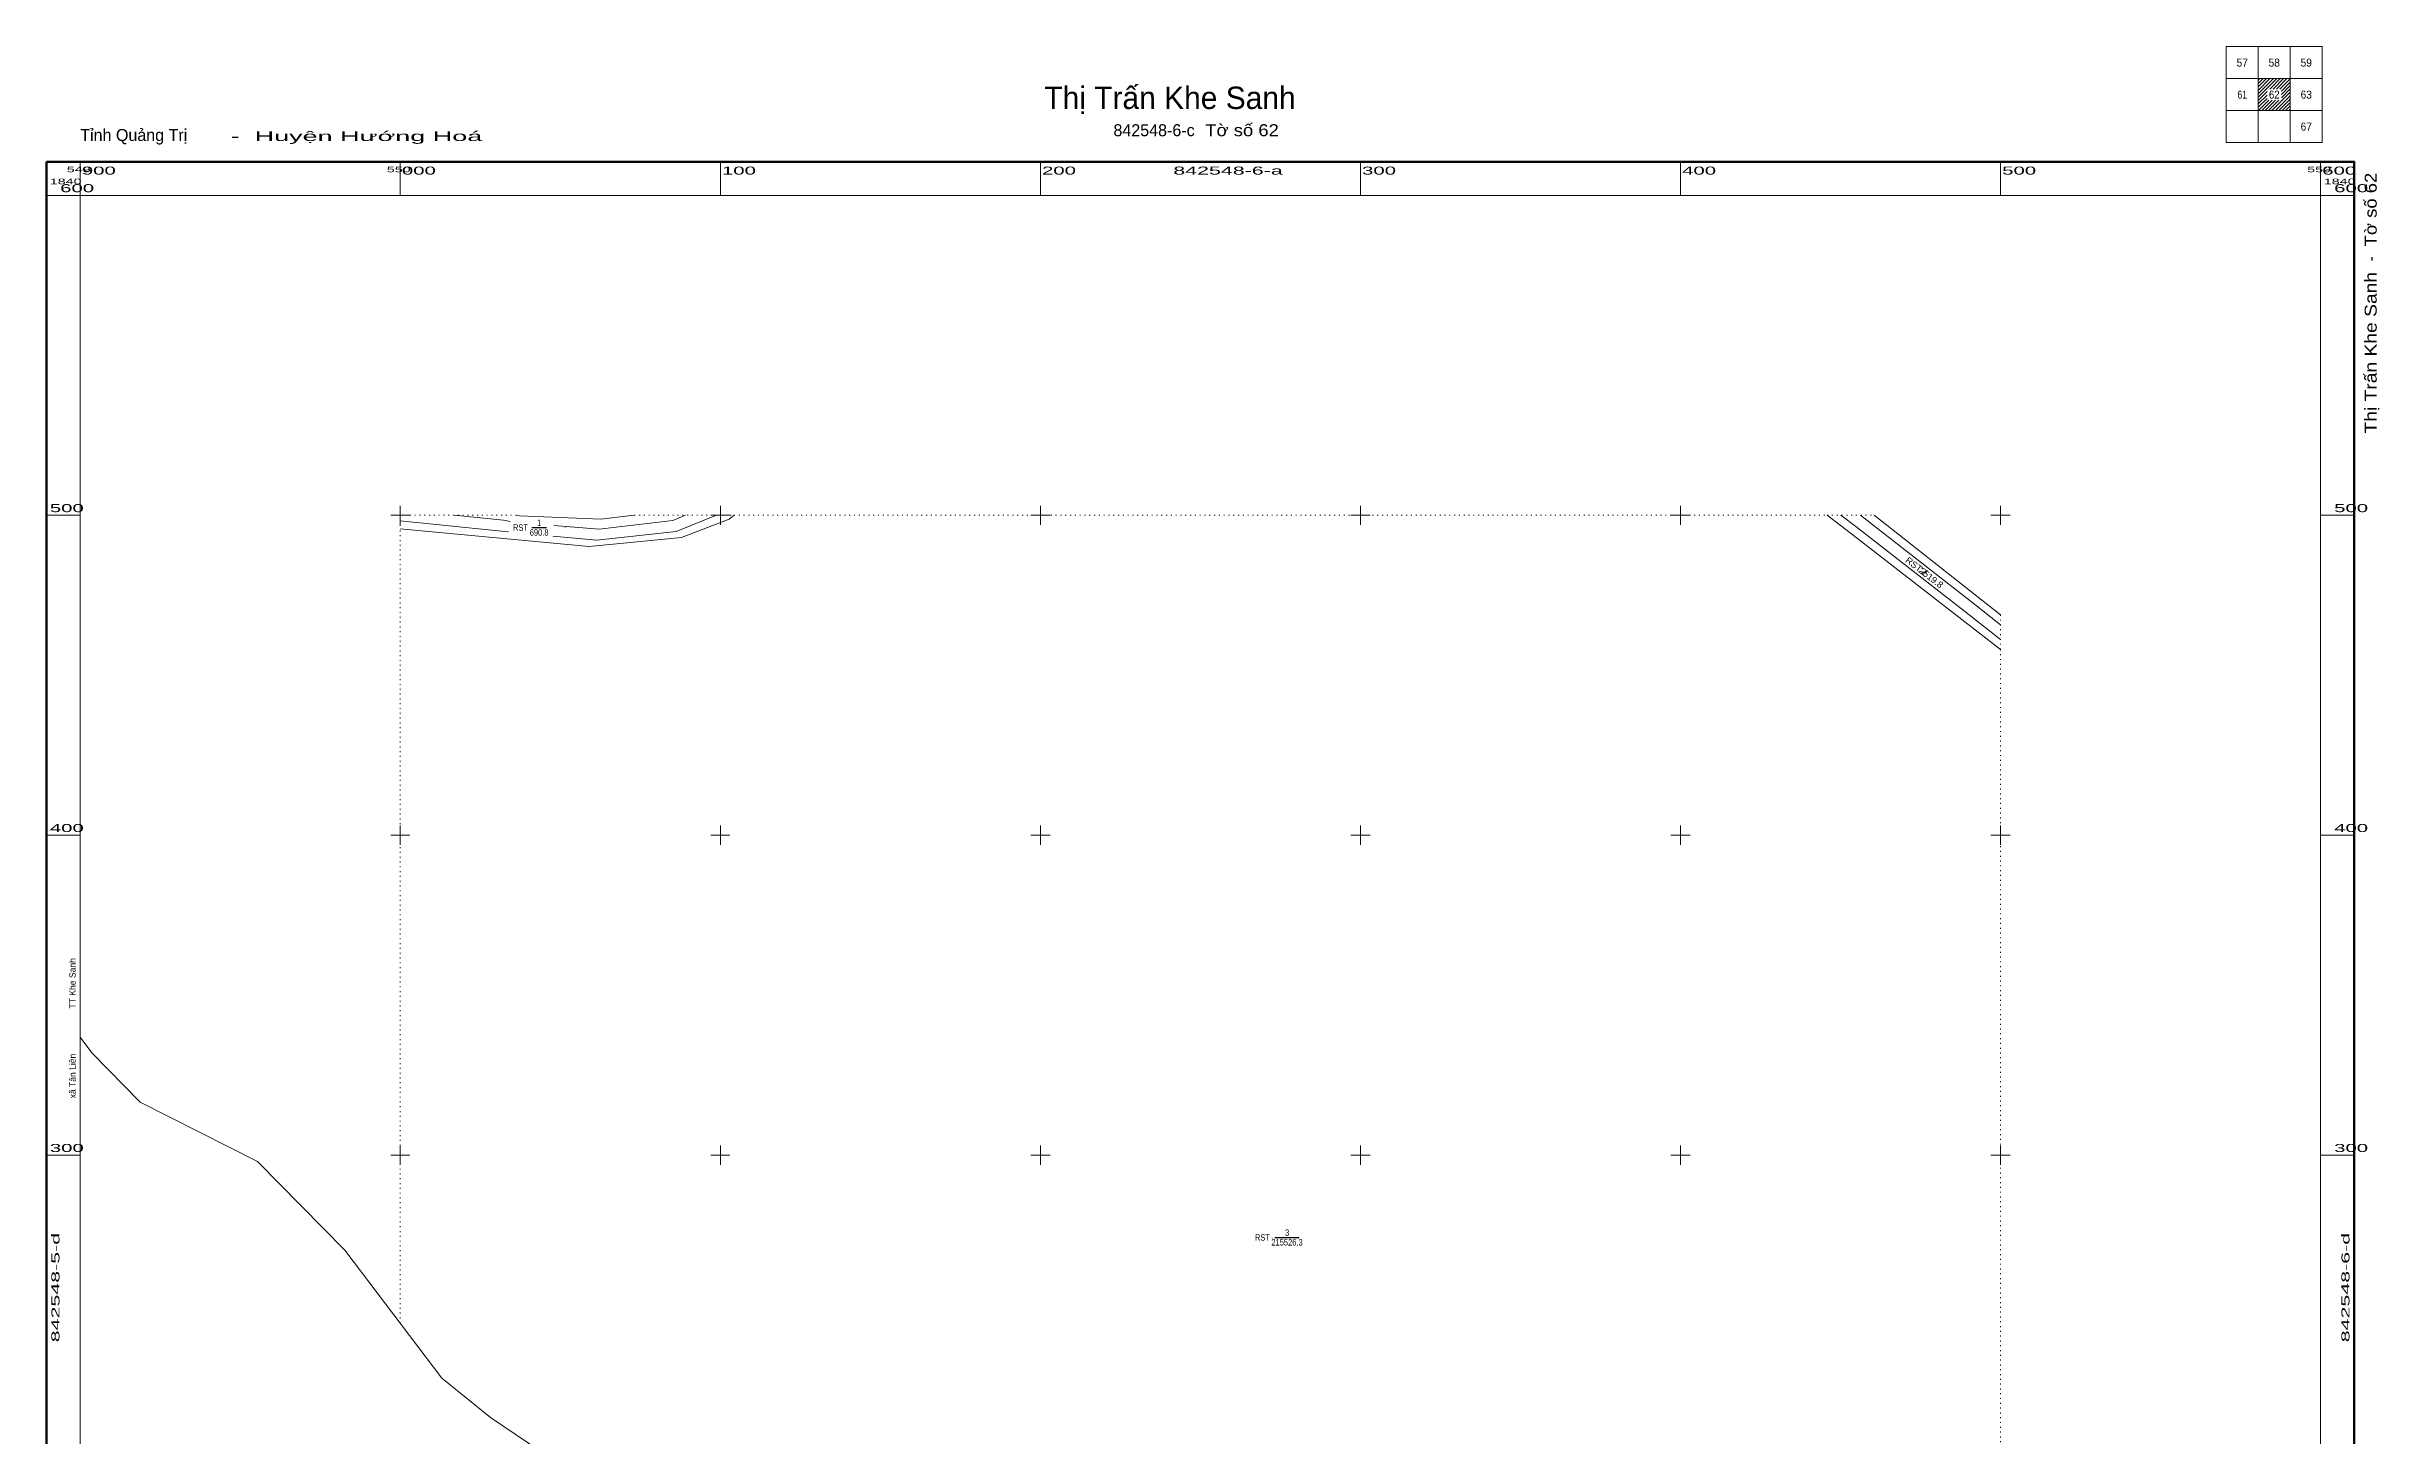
# Model space of a CAD drawing. Header units: metres. Extents: x 549890 to 550618, y 1839759 to 1840646.
# Drawn here: x 549890 to 550618, y 1840212 to 1840646 of the extents above; entities that cross this region are included whole.
import ezdxf
from ezdxf.enums import TextEntityAlignment as Align

# ---------------------------------------------------------------- set-up
doc = ezdxf.new("R2010")
doc.units = ezdxf.units.M
doc.linetypes.add('DOTTED', pattern=[1.5, 0.3, -1.2])
for name, color, linetype, lineweight in [('13', 7, 'Continuous', 25), ('22', 7, 'Continuous', 13), ('23', 7, 'Continuous', 13), ('24', 7, 'DOTTED', 13), ('46', 7, 'Continuous', 13), ('63', 7, 'Continuous', 13)]:
    doc.layers.add(name, color=color, linetype=linetype, lineweight=lineweight)
doc.layers.add('15', color=7, linetype='Continuous')
doc.layers.add('28', color=7, linetype='Continuous')

msp = doc.modelspace()

# ---------------------------------------------------------------- linework, layer by layer
at = {"layer": '13'}
for p, q in [((550041.1, 1840496.16), (550045.64, 1840496.16)), ((550273.28, 1840274.27), (550280.85, 1840274.27))]:
    msp.add_line(p, q, dxfattribs=at)
at = {"layer": '22'}
for p, q in [((550000, 1840498.31), (550031.62, 1840495.08)), ((550032.21, 1840498.5), (550016.81, 1840500)), ((550034.32, 1840498.1), (550032.21, 1840498.5)), ((550031.62, 1840495.08), (550033.82, 1840494.81))]:
    msp.add_line(p, q, dxfattribs=at)
for points in [[(550047.62, 1840493.52), (550061.39, 1840492.27), (550086.21, 1840494.94), (550098.78, 1840500)], [(550089.14, 1840500), (550085.17, 1840498.43), (550062.16, 1840495.69), (550047.93, 1840496.81)], [(550450.12, 1840500), (550454.75, 1840496.47), (550488.71, 1840470), (550500, 1840461.23)], [(550456.24, 1840500), (550456.35, 1840499.92), (550490.9, 1840472.97), (550500, 1840465.81)]]:
    msp.add_lwpolyline(points, dxfattribs=at)
at = {"layer": '23'}
msp.add_line((550460.48, 1840500), (550500, 1840468.89), dxfattribs=at)
for points in [[(550104.26, 1840500), (550102.73, 1840498.75), (550087.87, 1840493.05), (550059.04, 1840490.3), (550000, 1840495.74)], [(550073.1, 1840500), (550062.62, 1840498.79), (550037.19, 1840499.89), (550036.29, 1840500)], [(550500, 1840458.08), (550486.97, 1840468.12), (550453.02, 1840494.53), (550445.82, 1840500)]]:
    msp.add_lwpolyline(points, dxfattribs=at)
at = {"layer": '24'}
for p, q in [((550000, 1840247.47), (550000, 1840495.74)), ((550500, 1840458.08), (550500, 1840468.89)), ((550500, 1840458.08), (550500, 1840000))]:
    msp.add_line(p, q, dxfattribs=at)
for points in [[(550036.29, 1840500), (550000, 1840500), (550000, 1840495.74)], [(550073.1, 1840500), (550104.26, 1840500), (550445.82, 1840500), (550460.48, 1840500)]]:
    msp.add_lwpolyline(points, dxfattribs=at)
at = {"layer": '46'}
msp.add_lwpolyline([(550389.55, 1839900), (550385.54, 1839908.16), (550385.9, 1839966.31), (550383.02, 1839993.88), (550355.58, 1840006.29), (550325.08, 1840018.72), (550233.89, 1840033.9), (550197.46, 1840044.62), (550154.6, 1840070.35), (550107.15, 1840128.74), (550083.02, 1840180.92), (550028.21, 1840217.99), (550013, 1840230.33), (549982.68, 1840270.31), (549955.33, 1840298.02), (549918.76, 1840316.61), (549903.57, 1840332.01), (549900, 1840336.84)], dxfattribs=at)
at = {"layer": '63'}
for p, q in [((550580.5, 1840616.5), (550580.5, 1840646.5)), ((550590.5, 1840616.5), (550590.5, 1840646.5)), ((550600.5, 1840636.5), (550570.5, 1840636.5)), ((550580.5, 1840636.01), (550580.99, 1840636.5)), ((550580.5, 1840634.95), (550582.05, 1840636.5)), ((550580.5, 1840633.89), (550583.11, 1840636.5)), ((550580.5, 1840632.83), (550584.17, 1840636.5)), ((550580.5, 1840631.77), (550585.23, 1840636.5)), ((550580.5, 1840630.71), (550586.29, 1840636.5)), ((550584.1, 1840633.25), (550587.35, 1840636.5)), ((550585.16, 1840633.25), (550588.41, 1840636.5)), ((550586.22, 1840633.25), (550589.47, 1840636.5)), ((550587.28, 1840633.25), (550590.5, 1840636.47)), ((550580.5, 1840629.65), (550583.28, 1840632.43)), ((550580.5, 1840628.59), (550583.28, 1840631.37)), ((550580.5, 1840627.53), (550583.28, 1840630.31)), ((550580.53, 1840626.5), (550583.78, 1840629.75)), ((550581.6, 1840626.5), (550584.85, 1840629.75)), ((550582.66, 1840626.5), (550585.91, 1840629.75)), ((550583.72, 1840626.5), (550586.97, 1840629.75)), ((550584.78, 1840626.5), (550590.5, 1840632.22)), ((550585.84, 1840626.5), (550590.5, 1840631.16)), ((550586.9, 1840626.5), (550590.5, 1840630.1)), ((550587.73, 1840632.63), (550590.5, 1840635.4)), ((550587.73, 1840631.57), (550590.5, 1840634.34)), ((550587.73, 1840630.51), (550590.5, 1840633.28)), ((550587.96, 1840626.5), (550590.5, 1840629.04)), ((550600.5, 1840626.5), (550570.5, 1840626.5)), ((550589.02, 1840626.5), (550590.5, 1840627.98)), ((550590.08, 1840626.5), (550590.5, 1840626.92)), ((549900, 1840600), (549900, 1840610.5)), ((550000, 1840600), (550000, 1840610.5)), ((550100, 1840600), (550100, 1840610.5)), ((550200, 1840600), (550200, 1840610.5)), ((550300, 1840600), (550300, 1840610.5)), ((550400, 1840600), (550400, 1840610.5)), ((550500, 1840600), (550500, 1840610.5)), ((550600, 1840600), (550600, 1840610.5)), ((549900, 1840600), (549889.5, 1840600)), ((550600, 1840600), (550610.5, 1840600)), ((549900, 1840500), (549889.5, 1840500)), ((549997, 1840500), (550003, 1840500)), ((550000, 1840497), (550000, 1840503)), ((550097, 1840500), (550103, 1840500)), ((550100, 1840497), (550100, 1840503)), ((550197, 1840500), (550203, 1840500)), ((550200, 1840497), (550200, 1840503)), ((550297, 1840500), (550303, 1840500)), ((550300, 1840497), (550300, 1840503)), ((550397, 1840500), (550403, 1840500)), ((550400, 1840497), (550400, 1840503)), ((550497, 1840500), (550503, 1840500)), ((550500, 1840497), (550500, 1840503)), ((550600, 1840500), (550610.5, 1840500)), ((550000, 1840397), (550000, 1840403)), ((550100, 1840397), (550100, 1840403)), ((550200, 1840397), (550200, 1840403)), ((550300, 1840397), (550300, 1840403)), ((550400, 1840397), (550400, 1840403)), ((550500, 1840397), (550500, 1840403)), ((549900, 1840400), (549889.5, 1840400)), ((549997, 1840400), (550003, 1840400)), ((550097, 1840400), (550103, 1840400)), ((550197, 1840400), (550203, 1840400)), ((550297, 1840400), (550303, 1840400)), ((550397, 1840400), (550403, 1840400)), ((550497, 1840400), (550503, 1840400)), ((550600, 1840400), (550610.5, 1840400)), ((550000, 1840297), (550000, 1840303)), ((550100, 1840297), (550100, 1840303)), ((550200, 1840297), (550200, 1840303)), ((550300, 1840297), (550300, 1840303)), ((550400, 1840297), (550400, 1840303)), ((550500, 1840297), (550500, 1840303)), ((549900, 1840300), (549889.5, 1840300)), ((549997, 1840300), (550003, 1840300)), ((550097, 1840300), (550103, 1840300)), ((550197, 1840300), (550203, 1840300)), ((550297, 1840300), (550303, 1840300)), ((550397, 1840300), (550403, 1840300)), ((550497, 1840300), (550503, 1840300)), ((550600, 1840300), (550610.5, 1840300))]:
    msp.add_line(p, q, dxfattribs=at)
for points in [[(550600.5, 1840616.5), (550570.5, 1840616.5), (550570.5, 1840646.5), (550600.5, 1840646.5)], [(549900, 1840600), (550600, 1840600), (550600, 1839900), (549900, 1839900)]]:
    msp.add_lwpolyline(points, close=True, dxfattribs=at)
at = {"layer": '63', "lineweight": 158}
msp.add_lwpolyline([(549889.5, 1840610.5), (550610.5, 1840610.5), (550610.5, 1839889.5), (549889.5, 1839889.5)], close=True, dxfattribs=at)

# ---------------------------------------------------------------- texts
at = {"layer": '13'}
for s, width, p in [('1', 0.7, (550043.365, 1840496.67)), ('690.8', 0.85, (550043.37, 1840493.65)), ('215526.3', 0.85, (550277.055, 1840271.76)), ('3', 0.85, (550277.07, 1840274.78))]:
    msp.add_text(s, height=2, dxfattribs=dict(at, width=width)).set_placement(p, align=Align.CENTER)
at = {"layer": '13', "width": 0.8}
for p in [(550040.53, 1840495.16), (550272.33, 1840273.27)]:
    msp.add_text('RST ', height=2, dxfattribs=at).set_placement(p, align=Align.RIGHT)
at = {"layer": '13', "width": 1.05}
msp.add_text('RST ', height=2, rotation=322.331, dxfattribs=at).set_placement((550475.138, 1840481.666), align=Align.RIGHT)
at = {"layer": '13'}
for s, width, p in [('2', 1.9, (550474.04, 1840482.51)), ('/', 1.8, (550474.99, 1840481.78)), ('519.8', 1.05, (550475.51, 1840481.37))]:
    msp.add_text(s, height=2, rotation=322.331, dxfattribs=dict(at, width=width)).set_placement(p)
at = {"layer": '15'}
for s, p in [('UBND thị trấn quản lý', (550051.63, 1840496.16)), ('Khối 1', (550051.63, 1840496.04)), ('Khối 1', (550051.63, 1840495.92)), ('UBND thị trấn quản lý', (550476.23, 1840481.74)), ('Khối 1', (550476.23, 1840481.62)), ('Khối 1', (550476.23, 1840481.5)), ('UBND thị trấn quản lý', (550272.47, 1840274.12)), ('Khối 1', (550272.47, 1840274)), ('Khối 1', (550272.47, 1840273.88))]:
    msp.add_text(s, height=0.1, dxfattribs=at).set_placement(p, align=Align.CENTER)
for s, width, p in [('RST', 0.85, (550051.63, 1840496.28)), ('1', 0.65, (550051.635, 1840496.4)), ('RST', 0.85, (550476.23, 1840481.86)), ('2', 0.65, (550476.235, 1840481.98)), ('RST', 0.85, (550272.47, 1840274.24)), ('3', 0.8, (550272.47, 1840274.36))]:
    msp.add_text(s, height=0.1, dxfattribs=dict(at, width=width)).set_placement(p, align=Align.CENTER)
at = {"layer": '28'}
msp.add_text('xã Tân Liên                   TT Khe Sanh', height=2, rotation=90.09, dxfattribs=at).set_placement((549898.576, 1840339.668), align=Align.CENTER)
at = {"layer": '63'}
for s, height, width, p in [('57', 2.5, 0.95, (550575.505, 1840640.25)), ('58', 2.5, 0.95, (550585.5, 1840640.25)), ('59', 2.5, 0.95, (550595.5, 1840640.25)), ('61', 2.5, 0.8, (550575.5, 1840630.25)), ('62', 2.5, 0.9, (550585.505, 1840630.25)), ('63', 2.5, 0.95, (550595.5, 1840630.25)), ('Tờ số 62', 3.75, 1.15, (550262.995, 1840618.5)), ('67', 2.5, 0.95, (550595.505, 1840620.25)), ('842548-6-a', 2.5, 2, (550258.61, 1840606.5))]:
    msp.add_text(s, height=height, dxfattribs=dict(at, width=width)).set_placement(p, align=Align.CENTER)
for s, height, p in [('Thị Trấn Khe Sanh', 7, (550240.478, 1840627)), ('842548-6-c', 3.75, (550235.5, 1840618.5))]:
    msp.add_text(s, height=height, dxfattribs=at).set_placement(p, align=Align.CENTER)
msp.add_text('Tỉnh Quảng Trị', height=3.75, dxfattribs=at).set_placement((549900, 1840617))
for s, height, width, p in [('  -  Huyện Hướng Hoá', 3, 2.1, (549942.32, 1840617)), ('900', 2.5, 1.9, (549900.5, 1840606.5)), ('000', 2.5, 1.9, (550000.5, 1840606.5)), ('100', 2.5, 1.9, (550100.5, 1840606.5)), ('200', 2.5, 1.9, (550200.5, 1840606.5)), ('300', 2.5, 1.9, (550300.5, 1840606.5)), ('400', 2.5, 1.9, (550400.5, 1840606.5)), ('500', 2.5, 1.9, (550500.5, 1840606.5)), ('600', 2.5, 1.9, (550600.5, 1840606.5)), ('1840', 1.75, 1.9, (549890.5, 1840603.5)), ('1840', 1.75, 1.9, (550601, 1840603.5)), ('500', 2.5, 1.9, (549890.5, 1840501)), ('400', 2.5, 1.9, (549890.5, 1840401)), ('300', 2.5, 1.9, (549890.5, 1840301))]:
    msp.add_text(s, height=height, dxfattribs=dict(at, width=width)).set_placement(p)
at = {"layer": '63', "width": 1.9}
for s, height, p in [('549', 1.75, (549903.22, 1840607.25)), ('550', 1.75, (550003.22, 1840607.25)), ('550', 1.75, (550603.22, 1840607.25)), ('600', 2.5, (549904.32, 1840601)), ('600', 2.5, (550614.82, 1840601)), ('500', 2.5, (550614.82, 1840501)), ('400', 2.5, (550614.82, 1840401)), ('300', 2.5, (550614.82, 1840301))]:
    msp.add_text(s, height=height, dxfattribs=at).set_placement(p, align=Align.RIGHT)
at = {"layer": '63'}
for s, width, p in [('Tờ số 62', 1.15, (550617.51, 1840584.07)), (' - ', 0.95, (550617.51, 1840578.07))]:
    msp.add_text(s, height=3.75, rotation=90, dxfattribs=dict(at, width=width)).set_placement(p)
at = {"layer": '63', "width": 1.2}
msp.add_text('Thị Trấn Khe Sanh', height=3.75, rotation=90, dxfattribs=at).set_placement((550617.51, 1840576.08), align=Align.RIGHT)
at = {"layer": '63', "width": 2}
for s, p in [('842548-5-d', (549893.5, 1840258.61)), ('842548-6-d', (550609, 1840258.61))]:
    msp.add_text(s, height=2.5, rotation=90, dxfattribs=at).set_placement(p, align=Align.CENTER)

doc.saveas('drawing.dxf')
